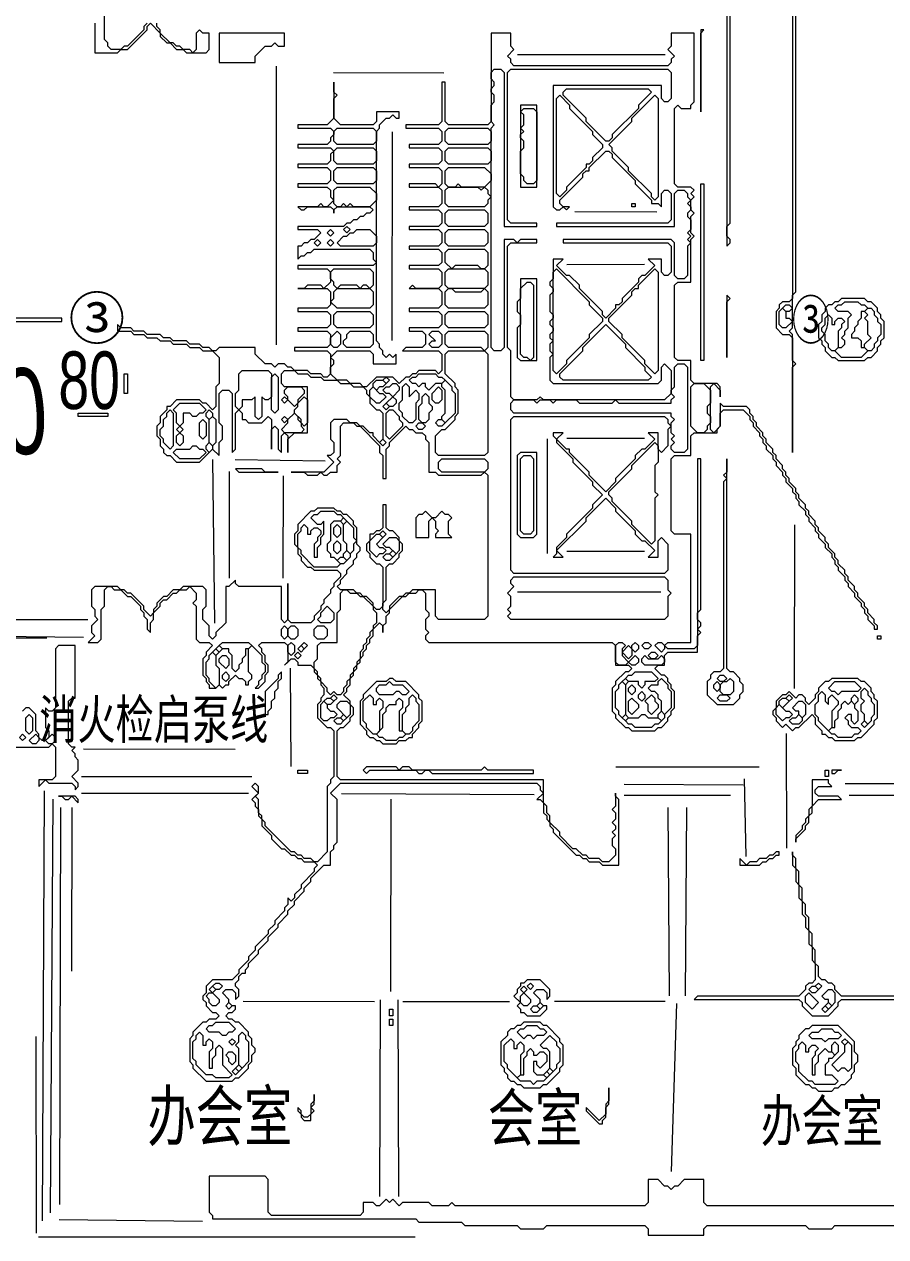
# Model space of a CAD drawing. Extents: x 10 to 1972, y 11 to 1392.
# Drawn here: x 467.5 to 730.5, y 476.5 to 846.7 of the extents above; entities that cross this region are included whole.
import ezdxf

# ---------------------------------------------------------------- set-up
doc = ezdxf.new("R2010")
doc.units = 0
for name, color, linetype, lineweight in [('OCR_TEXT', 6, 'Continuous', 0), ('TRACE_CURVE', 6, 'Continuous', 0), ('TRACE_STRAIGHT', 5, 'Continuous', 0), ('TRACE_TEXT_SYMBOL', 6, 'Continuous', 0)]:
    doc.layers.add(name, color=color, linetype=linetype, lineweight=lineweight)
doc.styles.add('wqy-unicode', font='wqy-unicode.lff')

msp = doc.modelspace()

# ---------------------------------------------------------------- linework, layer by layer
at = {"layer": 'TRACE_CURVE', "color": 6}
for points in [[(702, 864), (702, 763), (701, 762), (699, 762), (698, 761), (698, 760), (697, 759), (697, 754), (699, 752), (701, 752), (702, 751)], [(702, 751), (702, 716), (702, 742), (703, 743), (702, 744), (702, 752), (701, 753), (702, 754), (702, 764), (703, 765), (703, 864)], [(682, 857), (682, 779), (683, 780), (683, 781), (682, 782), (682, 785), (683, 786), (683, 857)], [(504, 846), (504, 845), (499, 840), (498, 840), (497, 839), (494, 839), (493, 840), (493, 841), (492, 842), (492, 855)], [(489, 847), (489, 838), (496, 838), (497, 839), (499, 839), (505, 845), (505, 846), (506, 847), (509, 844), (509, 843), (511, 841), (512, 841), (514, 839), (516, 839), (517, 838), (523, 838), (524, 839), (524, 844), (522, 844), (521, 845), (520, 844), (520, 839), (519, 838), (518, 839), (516, 839), (515, 840), (514, 840), (513, 841), (512, 841), (509, 844), (509, 845), (508, 846), (508, 847)], [(505, 847), (504, 846)], [(610, 844), (610, 817), (609, 816), (597, 816), (596, 817), (596, 829), (595, 829), (595, 817), (594, 816), (584, 816), (584, 815), (594, 815), (595, 814), (595, 811), (594, 810), (585, 810), (585, 809), (594, 809), (595, 808), (595, 805), (594, 804), (585, 804), (585, 803), (594, 803), (595, 802), (595, 798), (594, 797), (593, 798), (585, 798), (585, 797), (594, 797), (595, 796), (595, 792), (594, 791), (585, 791), (585, 790), (594, 790), (595, 789), (595, 786), (594, 785), (585, 785), (585, 784), (594, 784), (595, 783), (595, 780), (594, 779), (585, 779), (585, 778), (594, 778), (595, 777), (595, 774), (594, 773), (585, 773), (585, 772), (594, 772), (595, 771), (595, 767), (594, 766), (587, 766), (586, 767), (585, 766), (594, 766), (595, 765), (595, 761)], [(672, 737), (671, 738), (671, 744), (667, 744), (666, 745), (666, 767), (667, 768), (671, 768), (671, 781), (672, 782), (671, 783), (671, 788), (672, 789), (671, 790), (671, 793), (672, 794), (671, 795), (672, 796), (671, 797), (667, 797), (666, 798), (666, 821), (667, 822), (668, 821), (671, 821), (671, 822), (672, 823), (672, 844), (665, 844), (665, 840), (664, 839), (666, 837), (665, 836), (665, 835), (664, 834), (617, 834), (616, 835), (616, 836), (615, 837), (617, 839), (616, 840), (616, 844), (610, 844)], [(610, 832), (611, 833), (613, 833), (614, 832), (614, 785), (624, 785), (624, 786), (616, 786), (615, 787), (615, 832), (616, 833), (664, 833), (665, 832), (665, 824), (664, 823), (663, 823), (662, 824), (662, 828), (629, 828), (629, 791), (630, 790), (631, 790), (632, 791), (633, 790), (634, 791), (632, 791), (631, 792), (631, 793), (638, 800), (638, 801), (639, 802), (640, 802), (640, 803), (645, 808), (646, 808), (647, 807), (647, 806), (654, 799), (654, 798), (659, 793), (659, 792), (661, 792), (662, 791), (662, 795), (663, 796), (664, 796), (665, 795), (665, 787), (664, 786), (630, 786), (630, 785), (666, 785), (666, 795), (667, 796), (669, 796), (670, 795), (670, 794), (671, 793), (670, 792), (671, 791), (671, 790), (670, 789), (670, 788), (671, 787)], [(628, 738), (629, 737), (661, 737), (662, 738), (662, 742), (663, 743), (665, 741), (665, 734), (663, 732), (626, 732), (625, 733), (624, 732), (617, 732), (616, 733), (616, 747), (615, 748), (615, 779), (616, 780), (624, 780), (624, 781), (619, 781), (618, 780), (617, 781), (614, 781), (614, 748), (613, 747), (611, 747), (610, 748), (610, 815), (611, 816), (610, 817), (610, 822), (611, 823), (611, 825), (610, 826), (610, 827), (611, 828), (611, 829), (610, 830), (610, 832)], [(575, 820), (575, 817), (574, 816), (564, 816), (562, 818), (562, 824), (563, 825), (562, 826), (562, 829), (562, 818), (560, 816), (551, 816), (551, 815), (561, 815), (562, 814), (562, 813), (561, 812), (561, 811), (560, 810), (551, 810), (551, 809), (561, 809), (562, 808), (561, 807), (561, 805), (560, 804), (551, 804), (551, 803), (560, 803), (561, 802), (561, 799), (560, 798), (551, 798), (551, 797), (560, 797), (561, 796), (561, 794), (562, 793), (560, 791), (559, 791), (558, 792), (557, 791), (551, 791), (552, 790), (553, 790), (554, 791), (561, 791), (562, 790), (562, 789), (562, 790), (563, 791), (573, 791), (574, 790), (573, 789), (572, 789), (571, 788), (570, 788), (569, 787), (568, 787), (567, 786), (566, 786), (565, 785), (551, 785), (551, 784)], [(595, 761), (594, 760), (585, 760), (585, 759), (594, 759), (595, 758), (595, 755), (594, 754), (585, 754), (585, 753), (589, 753), (590, 752), (590, 749), (589, 748), (584, 748), (583, 747), (594, 747), (595, 746), (595, 741), (594, 740), (593, 741), (588, 741), (587, 740), (586, 740), (585, 739), (584, 739), (582, 737), (580, 739), (575, 739), (572, 736), (571, 736), (570, 737), (567, 737), (566, 738), (563, 738), (561, 740), (561, 742), (562, 743), (562, 744), (561, 745), (563, 747), (573, 747), (574, 746), (574, 743), (581, 743), (581, 746), (580, 745), (579, 746), (578, 745), (577, 746), (577, 747), (576, 748), (576, 749), (575, 750), (575, 814), (576, 815), (576, 816), (578, 818), (579, 818), (580, 819), (581, 818), (582, 818), (582, 820), (575, 820)], [(671, 787), (671, 784), (670, 783), (671, 782), (670, 781), (671, 780), (670, 779), (670, 770), (669, 769), (667, 769), (666, 770), (666, 780), (665, 781), (632, 781), (632, 780), (664, 780), (665, 779), (665, 771), (664, 770), (663, 770), (662, 771), (662, 775), (658, 775), (660, 773), (657, 770), (656, 770), (655, 769), (655, 768), (650, 763), (650, 762), (649, 761), (648, 761), (648, 760), (645, 757), (644, 758), (644, 759), (637, 766), (637, 767), (634, 770), (633, 770), (630, 773), (632, 775), (629, 775), (629, 769), (628, 768), (628, 767), (629, 766), (629, 765), (628, 764), (628, 759), (629, 758), (629, 757), (628, 756), (628, 755), (629, 754), (629, 753), (628, 752), (628, 751), (629, 750), (628, 749), (628, 747), (629, 746), (628, 745), (628, 738)], [(551, 784), (557, 784), (558, 783), (556, 781), (555, 781), (554, 780), (553, 780), (552, 779), (551, 779), (551, 775), (552, 776), (553, 776), (554, 777), (555, 777), (556, 778), (573, 778), (574, 777), (574, 775), (575, 774), (574, 773), (551, 773), (551, 772), (560, 772), (561, 771), (561, 768), (559, 766), (558, 767), (554, 767), (553, 766), (551, 766), (560, 766), (561, 765), (561, 761), (560, 760), (551, 760), (551, 759), (560, 759), (561, 758), (561, 755), (560, 754), (551, 754), (551, 753), (560, 753), (561, 752), (561, 749), (560, 748), (550, 748), (550, 747), (560, 747), (561, 746), (561, 740), (560, 739), (559, 739), (558, 740), (555, 740), (554, 741), (550, 741), (549, 742), (548, 742), (547, 743), (545, 743), (544, 742), (543, 743), (541, 743)], [(541, 743), (538, 746), (538, 748), (527, 748), (526, 747), (525, 747), (524, 748), (522, 748), (521, 749), (518, 749), (517, 750), (513, 750), (512, 751), (510, 751), (509, 752), (505, 752), (504, 753), (501, 753), (500, 754), (497, 754), (496, 755), (496, 753), (500, 753), (501, 752), (504, 752), (505, 751), (508, 751), (509, 750), (512, 750), (513, 749), (517, 749), (518, 748), (521, 748), (522, 747), (525, 747), (527, 745), (527, 737), (526, 736), (526, 730), (525, 729), (523, 731), (522, 731), (521, 732), (514, 732), (512, 730), (511, 730), (511, 729), (509, 727), (509, 725), (508, 724), (508, 721), (509, 720), (509, 718), (510, 717), (510, 716), (511, 715), (512, 715), (514, 713), (521, 713), (525, 717), (527, 715), (527, 719), (528, 720), (528, 724)], [(528, 724), (527, 725), (527, 734), (528, 735), (530, 735), (531, 734), (531, 716), (532, 717), (532, 728), (533, 729), (534, 728), (534, 726), (535, 726), (536, 725), (540, 725), (542, 727), (543, 726), (543, 717), (543, 723), (544, 724), (545, 723), (545, 717), (546, 716), (546, 721), (547, 722), (548, 721), (548, 716), (548, 720), (550, 722), (554, 722), (554, 736), (547, 736), (546, 737), (546, 740), (547, 741), (550, 741), (551, 740), (554, 740), (555, 739), (558, 739), (559, 738), (563, 738), (564, 737), (567, 737), (568, 736), (571, 736), (572, 735), (572, 734), (573, 733), (573, 731), (575, 729), (576, 729), (577, 728), (577, 720), (576, 719), (574, 721), (574, 722), (573, 722), (571, 724), (570, 724), (569, 725), (567, 725), (566, 726), (562, 726)], [(725, 668), (724, 669), (724, 670), (722, 672), (722, 673), (721, 674), (721, 675), (719, 677), (719, 678), (718, 679), (718, 680), (716, 682), (716, 683), (715, 684), (715, 685), (713, 687), (713, 688), (712, 689), (712, 690), (710, 692), (710, 693), (709, 694), (709, 695), (707, 697), (707, 698), (706, 699), (706, 700), (704, 702), (704, 703), (703, 704), (703, 705), (701, 707), (701, 708), (700, 709), (700, 710), (699, 711), (699, 712), (697, 714), (697, 715), (696, 716), (696, 717), (694, 719), (694, 720), (693, 721), (693, 722), (691, 724), (691, 725), (690, 726), (690, 727), (689, 728), (689, 729), (688, 730), (681, 730), (680, 731), (680, 724), (678, 722), (677, 723), (677, 736), (678, 737), (680, 735), (680, 733), (680, 736), (679, 737), (672, 737)], [(562, 726), (561, 725), (561, 720), (562, 719), (562, 716), (561, 715), (560, 715), (562, 713), (559, 710), (549, 710), (553, 710), (554, 709), (557, 709), (558, 710), (559, 709), (560, 709), (561, 710), (563, 710), (563, 712), (564, 713), (563, 714), (564, 715), (564, 724), (565, 725), (568, 725), (569, 724), (570, 724), (576, 718), (576, 716), (577, 715), (577, 708), (578, 708), (578, 717), (579, 718), (579, 719), (584, 724), (585, 723), (586, 723), (587, 722), (589, 722), (590, 721), (590, 720), (591, 719), (591, 710), (593, 710), (594, 709), (607, 709), (608, 710), (609, 709), (609, 666), (608, 665), (594, 665), (593, 666), (593, 674), (586, 674), (585, 673), (584, 673), (583, 672), (582, 672), (579, 669), (579, 668), (578, 667), (577, 668), (577, 670)], [(680, 724), (680, 728), (681, 729), (687, 729), (689, 727), (689, 726), (690, 725), (690, 724), (692, 722), (692, 721), (693, 720), (693, 719), (694, 718), (694, 717), (696, 715), (696, 714), (697, 713), (697, 712), (699, 710), (699, 709), (700, 708), (700, 707), (702, 705), (702, 704), (703, 703), (703, 702), (704, 701), (704, 700), (706, 698), (706, 697), (707, 696), (707, 695), (709, 693), (709, 692), (710, 691), (710, 690), (712, 688), (712, 687), (714, 685), (714, 684), (715, 683), (715, 682), (716, 681), (716, 680), (718, 678), (718, 677), (719, 676), (719, 675), (721, 673), (721, 672), (723, 670), (723, 669), (724, 668), (724, 667), (725, 666), (725, 665), (727, 663), (727, 662), (728, 662), (728, 663), (727, 664), (727, 665), (725, 667), (725, 668)], [(647, 658), (648, 657), (648, 651), (652, 651), (653, 650), (652, 649), (651, 649), (648, 646), (648, 645), (647, 644), (647, 637), (648, 636), (648, 635), (651, 632), (652, 632), (653, 631), (660, 631), (661, 632), (662, 632), (664, 634), (664, 635), (665, 636), (665, 637), (666, 638), (666, 643), (665, 644), (665, 645), (664, 646), (664, 647), (663, 648), (662, 648), (660, 650), (661, 651), (663, 651), (663, 654), (664, 655), (673, 655), (673, 660), (674, 661), (673, 662), (674, 663), (674, 664), (673, 665), (673, 667), (674, 668), (674, 714), (673, 714), (673, 657), (672, 656), (664, 656), (663, 657), (664, 658), (671, 658), (671, 691), (666, 691), (665, 692), (665, 714), (666, 715), (671, 715), (671, 721), (672, 722), (679, 722), (679, 723), (680, 724)], [(577, 670), (578, 671), (578, 681), (579, 682), (580, 682), (582, 684), (582, 685), (583, 686), (583, 688), (582, 689), (582, 690), (580, 692), (579, 692), (578, 693), (578, 700), (577, 700), (577, 693), (576, 692), (575, 692), (574, 691), (573, 691), (573, 689), (572, 688), (572, 686), (573, 685), (573, 684), (575, 682), (576, 682), (577, 681), (577, 669), (576, 668), (575, 668), (574, 669), (574, 670), (572, 672), (571, 672), (570, 673), (569, 673), (568, 674), (564, 674), (563, 675), (564, 676), (564, 677), (566, 679), (566, 680), (568, 682), (568, 683), (569, 684), (569, 685), (570, 686), (570, 687), (569, 688), (569, 693), (568, 694), (568, 695), (566, 697), (565, 697), (564, 698), (563, 698), (562, 699), (557, 699), (556, 698), (555, 698), (551, 694)], [(551, 694), (551, 692), (550, 691), (550, 688), (551, 687), (551, 685), (552, 684), (552, 683), (554, 681), (555, 681), (556, 680), (563, 680), (564, 679), (564, 678), (562, 676), (562, 675), (561, 674), (561, 673), (559, 671), (559, 670), (558, 669), (558, 668), (556, 666), (556, 665), (555, 664), (549, 664), (548, 665), (548, 676), (548, 665), (547, 664), (546, 665), (546, 675), (533, 675), (532, 676), (532, 677), (530, 675), (529, 675), (529, 664), (526, 661), (526, 660), (525, 659), (524, 660), (524, 663), (522, 665), (522, 668), (523, 669), (523, 674), (522, 675), (516, 675), (515, 674), (513, 674), (511, 672), (510, 672), (508, 670), (508, 669), (507, 668), (507, 667), (506, 666), (504, 668), (504, 669), (500, 673), (499, 673), (498, 674), (497, 674)], [(497, 674), (496, 675), (489, 675), (488, 674), (488, 669), (489, 668), (489, 666), (490, 665), (488, 663), (488, 661), (489, 660), (487, 658), (490, 658), (491, 659), (491, 668), (492, 669), (492, 674), (493, 675), (494, 675), (495, 674), (497, 674), (499, 672), (500, 672), (503, 669), (503, 668), (504, 667), (504, 666), (505, 665), (505, 662), (506, 661), (506, 664), (507, 665), (507, 667), (509, 669), (509, 670), (510, 671), (511, 671), (513, 673), (514, 673), (515, 674), (517, 674), (518, 675), (520, 673), (520, 671), (519, 670), (520, 669), (520, 659), (521, 658), (524, 658), (525, 657), (523, 655), (523, 654), (522, 653), (522, 648), (523, 647), (523, 646), (524, 645), (524, 644), (526, 644), (527, 645), (528, 644), (529, 645), (530, 645), (530, 646)], [(635, 595), (631, 599), (631, 600), (628, 603), (628, 605), (627, 606), (627, 608), (626, 609), (626, 616), (564, 616), (563, 617), (563, 631), (564, 632), (565, 632), (567, 634), (567, 635), (568, 636), (568, 638), (567, 639), (567, 640), (565, 642), (566, 643), (566, 644), (567, 645), (567, 647), (568, 648), (568, 649), (569, 650), (569, 651), (570, 652), (570, 653), (571, 654), (571, 655), (572, 656), (572, 657), (573, 658), (573, 659), (574, 660), (574, 662), (576, 664), (577, 663), (577, 661), (577, 663), (578, 664), (578, 666), (579, 667), (579, 668), (583, 672), (584, 672), (585, 673), (587, 673), (588, 674), (589, 674), (590, 673), (590, 668), (591, 667), (591, 666), (590, 665), (590, 662), (591, 661), (590, 660), (590, 659), (591, 658), (647, 658)], [(530, 646), (532, 648), (533, 647), (534, 647), (535, 646), (535, 645), (536, 645), (536, 646), (537, 647), (537, 648), (536, 649), (536, 656), (537, 657), (540, 654), (540, 652), (541, 651), (541, 649), (540, 648), (540, 647), (539, 646), (539, 645), (538, 644), (539, 644), (541, 646), (541, 648), (542, 649), (542, 651), (541, 652), (541, 654), (540, 655), (540, 656), (539, 657), (540, 658), (547, 658), (548, 657), (548, 652), (547, 651), (549, 653), (550, 653), (551, 652), (551, 651), (555, 651), (556, 650), (556, 649), (557, 648), (557, 647), (558, 646), (558, 645), (559, 644), (559, 642), (558, 641), (558, 640), (557, 639), (557, 635), (560, 632), (561, 632), (562, 631), (562, 617), (561, 616), (561, 615), (560, 614), (560, 594), (557, 591), (556, 591)], [(556, 591), (555, 592), (553, 592), (552, 593), (551, 593), (550, 594), (549, 594), (541, 602), (541, 603), (540, 604), (540, 605), (539, 606), (539, 610), (538, 611), (539, 612), (539, 614), (538, 615), (537, 614), (539, 612), (537, 610), (538, 609), (538, 608), (539, 607), (539, 605), (540, 604), (540, 602), (543, 599), (543, 598), (546, 595), (547, 595), (549, 593), (550, 593), (551, 592), (552, 592), (553, 591), (556, 591), (557, 590), (556, 589), (556, 588), (552, 584), (552, 583), (550, 581), (550, 580), (549, 579), (548, 580), (548, 578), (547, 577), (547, 576), (544, 573), (544, 572), (542, 570), (542, 569), (538, 565), (538, 564), (536, 562), (536, 561), (533, 558), (533, 557), (531, 555), (525, 555), (523, 553), (523, 551), (522, 550), (522, 549)], [(545, 572), (548, 575), (548, 576), (550, 578), (550, 579), (553, 582), (553, 583), (555, 585), (555, 586), (559, 590), (561, 590), (561, 594), (562, 595), (562, 596), (563, 597), (563, 610), (561, 612), (564, 615), (624, 615), (625, 614), (625, 613), (626, 612), (624, 610), (625, 610), (626, 609), (626, 606), (627, 605), (627, 604), (628, 603), (628, 602), (629, 601), (629, 600), (636, 593), (637, 593), (638, 592), (639, 592), (640, 591), (643, 591), (644, 590), (649, 590), (649, 610), (648, 611), (648, 612), (648, 608), (647, 607), (648, 606), (648, 604), (647, 603), (648, 602), (648, 601), (647, 600), (648, 599), (647, 598), (647, 596), (648, 595), (648, 593), (646, 591), (644, 591), (643, 592), (640, 592), (639, 593), (638, 593), (636, 595), (635, 595)], [(522, 549), (523, 548), (523, 547), (525, 545), (526, 545), (527, 544), (526, 543), (524, 543), (523, 542), (522, 542), (519, 539), (519, 538), (518, 537), (518, 530), (519, 529), (519, 528), (523, 524), (531, 524), (532, 525), (533, 525), (536, 528), (536, 529), (537, 530), (537, 532), (538, 533), (538, 534), (537, 535), (537, 537), (536, 538), (536, 539), (533, 542), (532, 542), (531, 543), (530, 543), (529, 544), (530, 545), (531, 545), (532, 546), (532, 547), (531, 547), (530, 548), (530, 549), (528, 551), (529, 552), (531, 552), (532, 551), (532, 549), (533, 550), (533, 552), (532, 553), (532, 554), (533, 555), (533, 556), (534, 557), (535, 557), (535, 558), (536, 559), (536, 560), (539, 563), (539, 564), (542, 567), (542, 568), (545, 571), (545, 572)]]:
    msp.add_lwpolyline(points, dxfattribs=at)
for points in [[(632, 826), (633, 827), (658, 827), (659, 826), (655, 822), (655, 821), (647, 813), (647, 812), (646, 811), (645, 811), (639, 817), (639, 818), (632, 825)], [(630, 824), (631, 825), (634, 822), (634, 821), (641, 814), (641, 813), (644, 810), (644, 809), (641, 806), (641, 805), (640, 804), (639, 804), (639, 803), (633, 797), (633, 796), (631, 794), (630, 795)], [(660, 825), (661, 824), (661, 794), (660, 793), (659, 794), (659, 795), (652, 802), (652, 803), (647, 808), (647, 809), (646, 810), (653, 817), (653, 818)], [(562, 814), (563, 815), (574, 815), (575, 814), (575, 811), (574, 810), (563, 810), (562, 811)], [(596, 814), (597, 815), (609, 815), (610, 814), (610, 811), (609, 810), (597, 810), (596, 811)], [(562, 808), (563, 809), (574, 809), (575, 808), (575, 805), (574, 804), (563, 804), (562, 805)], [(596, 808), (597, 809), (609, 809), (610, 808), (610, 805), (609, 804), (597, 804), (596, 805)], [(562, 802), (563, 803), (574, 803), (575, 802), (575, 799), (574, 798), (563, 798), (562, 799)], [(596, 802), (597, 803), (608, 803), (610, 801), (610, 799), (608, 797), (601, 797), (600, 798), (599, 797), (597, 797), (596, 798)], [(562, 796), (563, 797), (573, 797), (575, 795), (575, 793), (573, 791), (568, 791), (567, 792), (566, 791), (565, 792), (564, 791), (563, 791), (562, 792)], [(596, 796), (597, 797), (606, 797), (607, 796), (608, 797), (609, 796), (609, 795), (610, 794), (609, 793), (609, 792), (608, 791), (597, 791), (596, 792)], [(596, 789), (597, 790), (608, 790), (609, 789), (609, 786), (608, 785), (597, 785), (596, 786)], [(565, 784), (566, 785), (567, 784), (566, 783)], [(560, 783), (561, 784), (562, 783), (561, 782)], [(568, 783), (569, 784), (573, 784), (575, 782), (575, 780), (574, 779), (564, 779), (563, 780), (565, 782), (566, 782), (567, 783)], [(596, 783), (597, 784), (608, 784), (609, 783), (609, 780), (608, 779), (597, 779), (596, 780)], [(556, 780), (557, 781), (558, 780), (557, 779)], [(560, 780), (561, 781), (562, 780), (561, 779)], [(596, 777), (597, 778), (608, 778), (609, 777), (609, 773), (608, 772), (607, 772), (606, 773), (599, 773), (598, 772), (596, 774)], [(561, 771), (562, 772), (573, 772), (574, 771), (574, 767), (573, 766), (572, 767), (571, 767), (570, 766), (569, 767), (564, 767), (563, 766), (562, 767), (562, 768), (561, 769)], [(596, 771), (597, 772), (608, 772), (609, 771), (609, 767), (608, 766), (597, 766), (596, 767)], [(629, 771), (630, 772), (640, 762), (640, 761), (644, 757), (644, 756), (640, 752), (640, 751), (633, 744), (633, 743), (630, 740), (629, 741)], [(660, 772), (661, 771), (661, 741), (660, 740), (657, 743), (657, 744), (650, 751), (650, 752), (646, 756), (646, 757), (653, 764), (653, 765), (654, 766), (655, 766), (655, 767)], [(562, 765), (563, 766), (573, 766), (574, 765), (574, 761), (573, 760), (563, 760), (561, 762), (562, 763)], [(596, 765), (597, 766), (598, 766), (599, 765), (607, 765), (608, 766), (609, 765), (609, 761), (608, 760), (597, 760), (596, 761)], [(562, 758), (563, 759), (573, 759), (574, 758), (574, 755), (573, 754), (563, 754), (562, 755)], [(596, 758), (597, 759), (608, 759), (609, 758), (609, 755), (608, 754), (597, 754), (596, 755)], [(698, 759), (699, 760), (700, 759), (700, 757), (701, 757), (702, 756), (700, 754), (699, 754), (698, 755)], [(699, 760), (700, 761), (701, 761), (702, 760), (701, 759), (700, 759)], [(563, 753), (564, 752), (564, 749), (563, 748), (562, 748), (561, 749), (561, 751)], [(566, 752), (567, 753), (573, 753), (574, 752), (574, 749), (573, 748), (566, 748), (565, 749), (565, 750), (566, 751)], [(591, 752), (592, 753), (594, 753), (595, 752), (595, 749), (594, 748), (592, 748), (591, 749), (592, 750), (593, 750)], [(596, 752), (597, 753), (608, 753), (609, 752), (609, 748), (608, 747), (607, 748), (597, 748), (596, 749)], [(645, 755), (651, 749), (651, 748), (657, 742), (657, 741), (659, 739), (658, 738), (632, 738), (631, 739), (631, 740), (638, 747), (638, 748)], [(596, 746), (597, 747), (608, 747), (609, 746), (609, 716), (608, 715), (594, 715), (593, 716), (593, 721), (595, 723), (596, 723), (599, 726), (599, 727), (600, 728), (600, 735), (599, 736), (599, 737), (596, 740)], [(533, 740), (534, 741), (542, 741), (543, 740), (543, 733), (542, 732), (541, 732), (540, 733), (540, 727), (539, 726), (538, 727), (538, 733), (537, 732), (534, 732), (534, 730), (533, 729), (532, 730), (532, 734), (533, 735)], [(666, 742), (667, 743), (669, 743), (670, 742), (670, 717), (669, 716), (666, 716), (665, 717), (665, 718), (666, 719), (665, 720), (666, 721), (665, 722), (665, 725), (666, 726), (665, 727), (665, 728), (617, 728), (616, 729), (616, 731), (617, 732), (623, 732), (624, 731), (625, 732), (628, 732), (629, 731), (630, 732), (636, 732), (637, 731), (647, 731), (648, 732), (649, 731), (665, 731), (665, 732), (666, 733), (665, 734), (665, 735), (666, 736)], [(543, 739), (544, 740), (545, 739), (545, 729), (544, 728), (543, 729)], [(574, 737), (575, 738), (577, 738), (578, 737), (577, 736), (576, 736), (575, 735), (574, 736)], [(577, 738), (578, 739), (579, 738), (578, 737)], [(579, 736), (580, 737), (581, 737), (582, 736), (582, 735), (580, 733), (579, 734), (578, 734), (577, 735), (578, 736)], [(583, 736), (584, 737), (585, 736), (585, 733), (587, 735), (588, 734), (588, 732), (587, 731), (587, 726), (586, 725), (585, 725), (583, 727), (583, 728), (582, 729), (582, 731), (583, 732)], [(587, 739), (588, 740), (593, 740), (594, 739), (595, 739), (596, 738), (595, 737), (593, 737), (591, 735), (590, 736), (590, 737), (589, 737), (588, 736), (587, 737), (586, 737), (585, 738), (586, 739)], [(595, 737), (596, 738), (598, 736), (598, 735), (599, 734), (599, 728), (596, 725), (595, 726), (595, 727), (596, 728), (596, 735), (595, 736)], [(671, 736), (672, 737), (675, 737), (677, 735), (677, 731), (676, 730), (676, 728), (677, 727), (677, 725), (676, 724), (676, 723), (675, 722), (673, 722), (671, 724)], [(546, 732), (547, 733), (548, 732), (547, 731)], [(547, 735), (548, 736), (552, 736), (553, 735), (553, 734), (551, 732), (551, 731), (550, 730), (548, 732), (548, 733), (547, 734)], [(553, 733), (554, 732), (554, 725), (553, 724), (552, 725), (552, 726), (550, 728), (550, 729), (551, 730), (551, 731)], [(573, 735), (574, 736), (576, 734), (577, 734), (578, 733), (576, 731), (575, 731), (573, 733)], [(580, 733), (581, 732), (581, 731), (580, 730), (579, 730), (578, 731)], [(589, 733), (590, 734), (591, 733), (591, 731), (592, 730), (592, 729), (591, 728), (591, 726), (590, 725), (589, 725), (588, 726), (588, 730), (589, 731)], [(594, 736), (595, 735), (595, 732), (594, 731), (593, 731), (592, 732), (592, 734)], [(515, 731), (521, 731), (523, 729), (522, 728), (521, 728), (520, 727), (519, 727), (518, 728), (516, 728), (516, 725), (515, 724), (514, 725), (514, 728), (513, 729)], [(577, 730), (578, 731), (579, 730), (578, 729)], [(511, 728), (512, 729), (513, 728), (513, 718), (512, 717), (510, 719), (510, 720), (509, 721), (509, 723), (510, 724), (510, 726), (511, 727)], [(521, 725), (522, 726), (523, 725), (523, 721), (522, 720), (521, 721)], [(523, 728), (524, 729), (525, 728), (525, 727), (524, 726), (523, 727)], [(524, 726), (525, 727), (526, 726), (526, 719), (525, 718), (524, 719)], [(550, 728), (551, 727), (551, 726), (552, 725), (552, 724), (553, 723), (552, 722), (547, 722), (546, 723), (548, 725), (548, 726)], [(546, 726), (547, 727), (548, 726), (547, 725)], [(578, 728), (579, 729), (580, 729), (582, 727), (582, 726), (583, 725), (583, 724), (579, 720), (578, 721)], [(593, 725), (594, 726), (595, 726), (596, 725), (595, 724), (594, 724)], [(616, 726), (617, 727), (663, 727), (664, 726), (664, 725), (665, 724), (664, 723), (664, 718), (662, 716), (661, 717), (661, 722), (658, 722), (660, 720), (657, 717), (656, 717), (654, 715), (654, 714), (648, 708), (648, 707), (645, 704), (640, 709), (640, 710), (634, 716), (634, 717), (633, 717), (630, 720), (632, 722), (629, 722), (629, 721), (630, 720), (630, 719), (635, 714), (635, 713), (641, 707), (641, 706), (644, 703), (641, 700), (641, 699), (633, 691), (633, 690), (630, 687), (630, 685), (629, 684), (632, 684), (630, 686), (639, 695), (639, 696), (645, 702), (648, 699), (648, 698), (654, 692), (654, 691), (656, 689), (657, 689), (660, 686), (658, 684), (661, 684), (661, 689), (662, 690), (664, 688), (664, 680), (663, 679), (617, 679), (616, 680)], [(514, 723), (515, 724), (516, 723), (515, 722)], [(514, 721), (515, 722), (516, 721), (516, 719), (515, 718), (514, 719)], [(587, 724), (588, 725), (589, 725), (590, 724), (589, 723), (588, 723)], [(523, 718), (524, 719), (525, 718), (525, 717), (524, 716), (523, 717)], [(576, 719), (577, 720), (578, 719), (577, 718)], [(660, 719), (661, 718), (661, 713), (660, 712), (660, 704), (661, 703), (660, 702), (660, 689), (659, 688), (653, 694), (653, 695), (647, 701), (647, 702), (646, 703), (646, 704), (653, 711), (653, 712)], [(518, 717), (519, 718), (520, 718), (521, 717), (522, 717), (523, 716), (521, 714), (515, 714), (513, 716), (514, 717)], [(594, 713), (595, 714), (608, 714), (609, 713), (609, 711), (608, 710), (595, 710), (594, 711)], [(682, 714), (682, 710), (681, 709), (682, 708), (681, 707), (681, 650), (680, 649), (678, 649), (677, 648), (677, 647), (676, 646), (676, 642), (679, 639), (684, 639), (686, 641), (686, 642), (687, 643), (687, 645), (686, 646), (686, 647), (684, 649), (683, 649), (682, 650)], [(557, 697), (558, 698), (562, 698), (563, 697), (564, 697), (565, 696), (564, 695), (562, 695), (561, 694), (561, 689), (560, 688), (560, 686), (561, 685), (561, 684), (562, 684), (564, 682), (563, 681), (556, 681), (552, 685), (552, 686), (551, 687), (551, 691), (552, 692), (552, 693), (553, 694), (554, 693), (554, 691), (555, 691), (555, 692), (556, 693), (557, 693), (558, 692), (558, 691), (557, 690), (557, 689), (556, 688), (556, 684), (557, 684), (557, 687), (558, 688), (558, 690), (559, 691), (559, 695), (558, 694), (557, 694), (555, 696), (556, 697)], [(564, 695), (565, 696), (566, 695), (565, 694)], [(562, 693), (563, 694), (564, 693), (564, 691), (563, 690), (562, 691)], [(565, 694), (566, 695), (568, 693), (568, 690), (569, 689), (568, 688), (568, 686), (567, 685), (566, 686), (566, 688), (565, 689)], [(562, 688), (563, 689), (564, 688), (564, 686), (563, 685), (562, 686)], [(575, 691), (576, 691), (577, 690), (575, 688), (576, 687), (577, 687), (578, 686), (577, 685), (576, 685), (575, 684), (573, 686), (573, 689)], [(576, 691), (577, 692), (578, 691), (577, 690)], [(579, 690), (581, 690), (582, 689), (582, 686), (581, 685), (579, 687), (578, 687), (577, 688)], [(565, 685), (566, 686), (567, 685), (567, 684), (566, 683), (565, 684)], [(577, 684), (578, 685), (579, 685), (580, 684), (579, 683), (578, 683)], [(579, 685), (580, 686), (581, 685), (580, 684)], [(563, 683), (564, 684), (565, 684), (566, 683), (565, 682), (564, 682)], [(616, 677), (617, 678), (663, 678), (664, 677), (664, 674), (665, 673), (664, 672), (664, 666), (663, 665), (616, 665), (615, 666), (616, 667), (615, 668), (616, 669), (616, 672), (615, 673), (617, 675), (616, 676)], [(564, 673), (565, 674), (566, 674), (567, 673), (569, 673), (570, 672), (571, 672), (574, 669), (574, 668), (575, 667), (575, 664), (574, 663), (574, 662), (573, 661), (573, 660), (572, 659), (572, 658), (571, 657), (571, 656), (570, 655), (570, 653), (569, 652), (569, 651), (568, 650), (568, 649), (567, 648), (567, 647), (566, 646), (566, 645), (565, 644), (565, 643), (564, 642), (563, 642), (562, 643), (561, 642), (560, 643), (560, 644), (558, 646), (558, 647), (557, 648), (557, 649), (556, 650), (556, 652), (557, 653), (557, 657), (558, 658), (563, 658), (563, 667), (564, 668)], [(560, 669), (562, 667), (562, 665), (561, 664), (558, 664), (557, 665), (558, 666), (558, 667)], [(546, 662), (547, 663), (548, 662), (548, 660), (547, 659), (546, 660)], [(548, 662), (549, 663), (550, 663), (551, 662), (551, 660), (550, 659), (549, 659), (548, 660)], [(556, 662), (557, 663), (559, 663), (560, 662), (560, 660), (559, 659), (557, 659), (556, 660)], [(525, 655), (526, 656), (527, 655), (526, 654)], [(526, 656), (527, 657), (528, 656), (527, 655)], [(527, 657), (528, 658), (536, 658), (537, 657), (536, 656), (535, 656), (535, 654), (534, 653), (534, 652), (533, 651), (533, 650), (532, 649), (531, 650), (531, 654), (530, 655), (530, 656), (528, 656)], [(548, 657), (549, 658), (550, 657), (550, 655), (549, 654), (548, 655)], [(551, 656), (552, 657), (553, 656), (552, 655)], [(552, 657), (553, 658), (554, 657), (553, 656)], [(648, 657), (649, 658), (650, 658), (651, 657), (650, 656), (650, 654), (652, 652), (651, 651), (649, 651), (648, 652)], [(652, 657), (653, 656), (653, 654), (652, 653), (650, 655)], [(653, 657), (654, 658), (655, 657), (655, 656), (654, 655), (653, 656)], [(656, 657), (657, 658), (658, 658), (659, 657), (658, 656), (657, 656)], [(660, 657), (661, 658), (662, 658), (663, 657), (663, 656), (662, 655)], [(524, 654), (525, 655), (526, 654), (526, 651), (527, 650), (527, 645), (526, 644), (524, 646), (524, 647), (523, 648), (523, 652), (524, 653)], [(527, 653), (528, 654), (529, 654), (530, 653), (530, 651), (529, 650), (527, 652)], [(550, 654), (551, 655), (552, 654), (551, 653)], [(654, 654), (655, 653), (655, 652), (654, 651), (653, 651), (652, 652)], [(656, 653), (657, 654), (658, 653), (661, 653), (662, 654), (663, 653), (663, 652), (662, 651), (657, 651), (656, 652)], [(658, 654), (659, 655), (660, 655), (661, 654), (660, 653), (659, 653)], [(528, 648), (529, 649), (530, 648), (530, 647), (529, 646), (528, 647)], [(653, 648), (654, 649), (659, 649), (661, 647), (660, 646), (657, 646), (657, 645), (656, 644), (655, 645), (655, 646), (652, 646), (651, 647), (652, 648)], [(679, 647), (680, 648), (681, 648), (682, 647), (681, 646), (680, 646)], [(649, 645), (650, 646), (651, 645), (651, 636), (650, 635), (649, 636), (649, 637), (648, 638), (648, 643), (649, 644)], [(650, 646), (651, 647), (652, 646), (651, 645)], [(652, 644), (653, 645), (654, 644), (654, 643), (653, 642), (652, 643)], [(661, 646), (662, 647), (664, 645), (664, 644), (665, 643), (665, 638), (663, 636), (662, 637), (662, 640), (661, 641), (661, 642), (660, 643), (659, 643), (658, 644), (659, 645), (661, 645)], [(678, 645), (679, 646), (680, 645), (680, 644), (679, 643), (678, 644)], [(682, 646), (683, 647), (684, 646), (684, 643), (683, 642), (681, 642), (680, 643), (680, 645), (681, 646)], [(559, 640), (560, 641), (561, 641), (562, 640), (561, 639), (560, 639)], [(561, 641), (562, 642), (563, 641), (562, 640)], [(652, 640), (653, 641), (655, 639), (655, 638), (653, 636), (652, 637)], [(655, 642), (656, 643), (657, 642), (657, 641), (656, 640), (655, 641)], [(659, 642), (660, 641), (660, 640), (661, 639), (661, 638), (659, 636), (658, 637), (658, 639), (657, 640)], [(679, 641), (680, 642), (682, 642), (683, 641), (682, 640), (680, 640)], [(558, 639), (559, 640), (560, 639), (560, 638), (561, 637), (562, 637), (563, 636), (562, 635), (561, 635), (560, 634), (559, 634), (558, 635)], [(563, 639), (564, 640), (566, 640), (567, 639), (567, 636), (566, 635), (563, 638)], [(661, 636), (662, 637), (663, 636), (663, 635), (662, 634), (661, 635)], [(562, 634), (563, 635), (564, 635), (565, 634), (564, 633), (563, 633)], [(564, 635), (565, 636), (566, 635), (565, 634)], [(650, 635), (651, 636), (652, 635), (651, 634)], [(655, 635), (656, 636), (657, 636), (658, 635), (661, 635), (662, 634), (661, 633), (660, 633), (659, 632), (654, 632), (653, 633), (652, 633), (651, 634), (652, 635)], [(524, 552), (525, 553), (526, 552), (525, 551)], [(525, 553), (526, 554), (527, 554), (528, 553), (527, 552), (526, 552)], [(523, 550), (524, 551), (525, 551), (527, 549), (527, 548), (526, 547), (525, 547), (524, 548), (524, 549)], [(529, 547), (530, 548), (531, 547), (530, 546)], [(525, 541), (526, 542), (530, 542), (532, 540), (531, 539), (530, 539), (529, 538), (528, 538), (527, 539), (524, 539), (523, 540), (524, 541)], [(520, 538), (521, 539), (522, 538), (522, 535), (523, 535), (523, 536), (524, 537), (525, 536), (525, 534), (524, 533), (524, 528), (525, 528), (525, 531), (526, 532), (526, 534), (527, 535), (528, 534), (528, 529), (531, 526), (530, 525), (526, 525), (525, 526), (523, 526), (520, 529), (520, 530), (519, 531), (519, 536), (520, 537)], [(530, 536), (531, 537), (532, 536), (531, 535)], [(533, 538), (534, 539), (535, 538), (535, 537), (536, 536), (536, 530), (534, 528), (533, 529), (533, 534), (532, 535), (533, 536)], [(529, 532), (530, 533), (531, 533), (532, 532), (532, 530), (531, 529), (530, 530), (530, 531)], [(531, 527), (532, 528), (533, 527), (532, 526)], [(532, 528), (533, 529), (534, 528), (533, 527)]]:
    msp.add_lwpolyline(points, close=True, dxfattribs=at)
at = {"layer": 'TRACE_STRAIGHT', "color": 5}
for p, q in [((618.12, 837.43), (663.12, 837.43)), ((544.38, 833.88), (544.4, 748.88)), ((561.87, 832.02), (595.62, 831.83)), ((579.83, 750.12), (579.89, 813.87)), ((635.62, 789.56), (660.63, 789.48)), ((633.13, 773.4), (656.88, 773.48)), ((627.23, 685.12), (627.26, 720.13)), ((633.13, 720.33), (656.88, 720.37)), ((525, 713.87), (525.57, 663.86)), ((531.87, 713.86), (559.37, 713.42)), ((530.19, 677.62), (530.2, 710.13)), ((546.58, 677.62), (546.64, 708.88)), ((702.6, 643.87), (702.74, 693.88)), ((633.13, 685.88), (656.88, 685.85)), ((618.12, 673.38), (661.88, 673.42)), ((348.12, 664.96), (486.88, 664.95)), ((329.38, 659.57), (474.38, 659.34)), ((445.62, 660.01), (485.63, 659.54)), ((548.71, 650.13), (548.84, 620.13)), ((700.14, 630.13), (700.16, 595.13)), ((485.62, 625.5), (531.88, 625.44)), ((648.12, 619.97), (691.87, 619.96)), ((485, 617), (537, 617)), ((650.6, 614.72), (686.95, 614.45)), ((687.24, 616.38), (687.8, 592.65)), ((718.13, 614.89), (798.13, 614.87)), ((473.07, 481.38), (473.66, 612.63)), ((485, 612), (536, 612)), ((564.38, 611.85), (623.13, 611.6)), ((650.62, 611.36), (683.12, 611.36)), ((719.38, 611.36), (799.38, 611.37)), ((475.5, 483.88), (476.36, 610.13)), ((478.4, 486.37), (478.69, 607.63)), ((482.03, 557.62), (482.09, 607.63)), ((579.45, 551.38), (579.47, 610.13)), ((663.96, 607.63), (664.37, 550.12)), ((669.38, 550.12), (669.79, 607.63)), ((534.37, 548.43), (574.38, 548.38)), ((576.06, 488.87), (576.21, 548.88)), ((581.58, 548.88), (581.73, 488.87)), ((583.12, 548.39), (615.63, 548.39)), ((629.38, 548.41), (663.12, 548.41)), ((665.13, 496.43), (666.71, 547.71)), ((471.06, 537.63), (471.1, 477.63)), ((478.12, 481.79), (521.87, 481.3)), ((471.87, 476.53), (586.87, 476.55))]:
    msp.add_line(p, q, dxfattribs=at)
at = {"layer": 'TRACE_TEXT_SYMBOL', "color": 6}
for points in [[(527, 844), (527, 835), (538, 835), (538, 837), (541, 840), (543, 840), (544, 841), (545, 840), (547, 840), (547, 844)], [(674, 845), (674, 820), (674, 844), (675, 845)], [(619, 822), (619, 797), (624, 797), (624, 822)], [(619, 820), (620, 821), (623, 821), (624, 820), (624, 799), (623, 798), (621, 798), (620, 799), (620, 800), (619, 801), (619, 808), (620, 809), (620, 811), (619, 812), (619, 813), (620, 814), (619, 815), (620, 816), (620, 819)], [(674, 798), (675, 798), (675, 744), (674, 744)], [(653, 792), (654, 792), (654, 791), (653, 791)], [(619, 769), (619, 763), (618, 762), (618, 759), (619, 758), (619, 755), (618, 754), (618, 745), (619, 744), (624, 744), (624, 769)], [(621, 768), (622, 768), (623, 767), (623, 745), (622, 744), (621, 745), (620, 745), (619, 746), (619, 766)], [(682, 764), (682, 745), (682, 762), (683, 763)], [(717, 763), (716, 762), (715, 762), (714, 761), (713, 761), (712, 760), (712, 759), (711, 758), (711, 756), (710, 755), (710, 751), (711, 750), (711, 749), (712, 748), (712, 747), (714, 745), (715, 745), (716, 744), (724, 744), (725, 745), (726, 745), (728, 747), (728, 748), (729, 749), (729, 750), (730, 751), (730, 756), (729, 757), (729, 758), (728, 759), (728, 760), (726, 762), (725, 762), (724, 763)], [(381, 762), (379, 760), (379, 759), (378, 758), (378, 755), (380, 753), (380, 752), (381, 752), (382, 751), (386, 751), (389, 754), (389, 755), (390, 756), (479, 756), (479, 757), (390, 757), (389, 758), (389, 759), (388, 760), (388, 761), (387, 761), (386, 762)], [(717, 761), (718, 762), (722, 762), (723, 761), (724, 761), (725, 760), (724, 759), (723, 759), (723, 757), (722, 756), (722, 755), (721, 754), (721, 753), (720, 752), (720, 751), (722, 751), (723, 750), (723, 748), (724, 748), (725, 747), (723, 745), (717, 745), (715, 747), (716, 748), (717, 748), (718, 749), (718, 750), (717, 751), (718, 752), (718, 753), (719, 754), (719, 757), (720, 758), (719, 759), (716, 759), (715, 760), (716, 761)], [(724, 759), (725, 760), (726, 760), (727, 759), (727, 758), (728, 757), (728, 756), (729, 755), (729, 752), (728, 751), (728, 750), (727, 749), (727, 748), (726, 747), (725, 747), (724, 748), (724, 749), (726, 751), (725, 752), (725, 756), (724, 757), (725, 758)], [(712, 757), (713, 758), (714, 757), (714, 755), (715, 755), (715, 756), (716, 757), (717, 757), (718, 756), (717, 755), (717, 754), (716, 753), (716, 748), (715, 747), (714, 747), (713, 748), (713, 749), (712, 750), (712, 752), (711, 753), (711, 754), (712, 755)], [(498, 740), (499, 740), (499, 734), (498, 734)], [(484, 728), (493, 728), (493, 727), (484, 727)], [(619, 716), (618, 715), (618, 691), (619, 690), (623, 690), (624, 691), (624, 716)], [(619, 714), (620, 715), (622, 715), (623, 714), (623, 692), (622, 691), (620, 691), (619, 692)], [(532, 711), (533, 710), (545, 710), (541, 710), (540, 711)], [(590, 698), (589, 697), (588, 697), (587, 696), (587, 690), (591, 690), (591, 695), (592, 696), (593, 695), (593, 693), (594, 692), (593, 691), (593, 690), (598, 690), (597, 691), (597, 695), (598, 696), (597, 697), (596, 697), (595, 698), (593, 696), (592, 696)], [(728, 660), (729, 660), (729, 659), (728, 659)], [(546, 649), (545, 648), (545, 647), (541, 643), (541, 636), (542, 636), (542, 637), (543, 638), (543, 640), (544, 641), (544, 643), (545, 644), (545, 646), (546, 647)], [(579, 647), (578, 646), (575, 646), (571, 642), (571, 641), (570, 640), (570, 633), (572, 631), (572, 630), (573, 629), (574, 629), (575, 628), (576, 628), (577, 627), (581, 627), (582, 628), (584, 628), (585, 629), (586, 629), (586, 630), (588, 632), (588, 633), (589, 634), (589, 640), (588, 641), (588, 642), (584, 646), (581, 646), (580, 647)], [(578, 645), (579, 646), (580, 645), (583, 645), (585, 643), (584, 642), (583, 642), (582, 643), (581, 643), (580, 642), (576, 642), (575, 643), (575, 644), (576, 645)], [(714, 647), (713, 646), (712, 646), (710, 644), (710, 643), (709, 642), (709, 641), (707, 639), (706, 640), (706, 641), (705, 642), (704, 642), (703, 641), (701, 643), (700, 642), (699, 642), (697, 640), (697, 638), (696, 637), (696, 636), (697, 635), (697, 634), (699, 632), (700, 633), (702, 631), (703, 632), (704, 632), (708, 636), (709, 635), (709, 633), (711, 631), (711, 630), (712, 630), (713, 629), (714, 629), (715, 628), (721, 628), (722, 629), (723, 629), (727, 633), (727, 634), (728, 635), (728, 640), (727, 641), (727, 642), (726, 643), (726, 644), (724, 646), (723, 646), (722, 647)], [(715, 646), (721, 646), (723, 644), (722, 643), (717, 643), (716, 642), (715, 643), (714, 643), (713, 644)], [(573, 642), (574, 641), (574, 639), (575, 639), (575, 640), (576, 641), (577, 640), (577, 638), (576, 637), (576, 631), (575, 630), (574, 630), (572, 632), (572, 633), (571, 634), (571, 640)], [(581, 640), (582, 641), (583, 640), (583, 638), (582, 637), (582, 631), (583, 631), (584, 630), (583, 629), (582, 629), (581, 628), (578, 628), (577, 629), (576, 629), (575, 630), (577, 632), (577, 636), (578, 637), (578, 638), (579, 639), (581, 639)], [(585, 641), (586, 642), (587, 641), (587, 640), (588, 639), (588, 634), (586, 632), (586, 631), (585, 630), (584, 630), (583, 631), (583, 636), (584, 637), (584, 638), (585, 639)], [(698, 640), (699, 641), (700, 641), (701, 640), (699, 638), (698, 639)], [(700, 641), (701, 642), (702, 641), (701, 640)], [(710, 642), (711, 643), (712, 642), (712, 640), (713, 639), (713, 641), (714, 642), (716, 640), (716, 639), (714, 637), (714, 632), (713, 631), (710, 634), (710, 635), (709, 636), (709, 639), (710, 640)], [(720, 641), (721, 642), (722, 641), (722, 640), (721, 639), (720, 640)], [(723, 643), (724, 644), (725, 643), (725, 642), (726, 641), (726, 640), (727, 639), (727, 636), (726, 635), (726, 634), (725, 633), (724, 634), (724, 636), (723, 637), (723, 639), (724, 640), (723, 641)], [(697, 638), (698, 639), (700, 637), (701, 637), (702, 636), (701, 635), (700, 635), (699, 634), (697, 636)], [(704, 640), (705, 640), (706, 639), (706, 636), (705, 635), (704, 636), (704, 637), (703, 637), (702, 638)], [(717, 639), (718, 640), (719, 639), (720, 640), (721, 639), (721, 638), (722, 637), (722, 634), (721, 633), (720, 634), (720, 636), (719, 636), (718, 635), (719, 634), (719, 633), (720, 632), (722, 632), (723, 631), (722, 630), (721, 630), (720, 629), (716, 629), (715, 630), (714, 630), (713, 631), (714, 632), (715, 632), (715, 634), (716, 635), (716, 637), (717, 638)], [(468, 635), (469, 636), (470, 635), (470, 631), (469, 630), (468, 631)], [(703, 635), (704, 636), (705, 635), (705, 634), (704, 633), (702, 633), (701, 634), (702, 635)], [(723, 633), (724, 634), (725, 633), (724, 632)], [(466, 629), (467, 630), (468, 629), (467, 628)], [(471, 630), (472, 629), (472, 628), (471, 627), (470, 627), (469, 628)], [(476, 630), (477, 629), (477, 628), (476, 627), (475, 627), (474, 628)], [(551, 619), (554, 619), (554, 618), (551, 618)], [(572, 620), (571, 619), (572, 618), (573, 619), (587, 619), (588, 618), (589, 618), (590, 619), (591, 619), (592, 618), (623, 618), (623, 619), (609, 619), (608, 620), (607, 619), (586, 619), (585, 620), (583, 620), (582, 619), (581, 620)], [(712, 619), (713, 619), (713, 617), (712, 617)], [(714, 619), (714, 618), (715, 618), (716, 619), (717, 619)], [(708, 616), (708, 608), (707, 607), (707, 605), (706, 604), (706, 603), (705, 602), (705, 601), (703, 599), (703, 597), (703, 598), (706, 601), (706, 602), (707, 603), (707, 605), (708, 606), (708, 608), (710, 610), (717, 610), (716, 611), (710, 611), (709, 612), (709, 613), (710, 614), (714, 614), (713, 615), (713, 616)], [(478, 611), (479, 611), (480, 610), (481, 610), (482, 611), (484, 609), (484, 610), (483, 611)], [(697, 594), (696, 593), (695, 593), (694, 592), (692, 592), (691, 591), (689, 591), (688, 590), (686, 592), (686, 590), (692, 590), (693, 591), (694, 591), (695, 592), (696, 592), (697, 593), (698, 593), (698, 594)], [(621, 555), (620, 554), (619, 554), (619, 553), (618, 552), (618, 551), (617, 550), (619, 548), (618, 547), (619, 546), (619, 545), (620, 545), (621, 544), (625, 544), (627, 546), (627, 547), (626, 547), (625, 548), (625, 549), (623, 551), (624, 552), (626, 552), (627, 551), (627, 549), (628, 550), (628, 552), (625, 555)], [(619, 552), (620, 553), (621, 552), (620, 551)], [(621, 553), (622, 554), (623, 553), (622, 552)], [(707, 552), (708, 553), (709, 553), (710, 552), (709, 551), (708, 551)], [(709, 553), (710, 554), (711, 553), (710, 552)], [(713, 552), (714, 552), (715, 551), (715, 548), (714, 547), (713, 548), (713, 549), (712, 549), (711, 550)], [(619, 550), (620, 551), (622, 549), (622, 548), (621, 547), (620, 547), (619, 548)], [(624, 547), (625, 548), (626, 547), (625, 546)], [(706, 550), (707, 551), (710, 548), (708, 546), (706, 548)], [(712, 547), (713, 548), (714, 547), (713, 546)], [(579, 546), (580, 546), (580, 544), (579, 544)], [(622, 546), (623, 547), (624, 547), (625, 546), (624, 545), (623, 545)], [(711, 546), (712, 547), (713, 546), (712, 545)], [(579, 543), (580, 543), (580, 541), (579, 541)], [(620, 542), (619, 541), (618, 541), (617, 540), (616, 540), (615, 539), (615, 538), (613, 536), (613, 529), (614, 528), (614, 527), (615, 526), (615, 525), (616, 524), (617, 524), (618, 523), (619, 523), (620, 522), (625, 522), (626, 523), (627, 523), (631, 527), (631, 528), (632, 529), (632, 535), (631, 536), (631, 537), (627, 541), (626, 541), (625, 542)], [(620, 540), (621, 541), (624, 541), (625, 540), (626, 540), (627, 539), (626, 538), (624, 538), (623, 537), (622, 538), (621, 538), (620, 537), (618, 539), (619, 540)], [(708, 541), (707, 540), (706, 540), (704, 538), (704, 537), (703, 536), (703, 535), (702, 534), (702, 529), (703, 528), (703, 526), (706, 523), (707, 523), (708, 522), (709, 522), (710, 521), (714, 521), (715, 522), (716, 522), (717, 523), (718, 523), (720, 525), (720, 526), (721, 527), (721, 529), (722, 530), (722, 532), (721, 533), (721, 536), (716, 541)], [(616, 537), (617, 536), (617, 534), (618, 534), (618, 535), (619, 536), (620, 535), (620, 533), (619, 532), (619, 526), (618, 525), (615, 528), (615, 529), (614, 530), (614, 535)], [(628, 538), (630, 536), (630, 535), (631, 534), (631, 530), (630, 529), (630, 528), (629, 527), (628, 528), (628, 533), (627, 534), (626, 534), (625, 535)], [(710, 539), (711, 540), (714, 540), (715, 539), (716, 539), (717, 538), (716, 537), (713, 537), (712, 536), (711, 537), (708, 537), (707, 538), (708, 539)], [(717, 536), (718, 537), (719, 536), (718, 535)], [(621, 533), (622, 534), (623, 533), (623, 532), (624, 532), (625, 533), (626, 533), (627, 532), (627, 530), (625, 528), (624, 529), (624, 530), (623, 530), (623, 527), (624, 526), (626, 526), (627, 525), (626, 524), (624, 524), (623, 523), (622, 524), (619, 524), (618, 525), (619, 526), (620, 526), (620, 531), (621, 532)], [(704, 535), (705, 536), (706, 535), (706, 533), (707, 533), (707, 534), (708, 535), (709, 535), (710, 534), (709, 533), (709, 532), (708, 531), (708, 526), (709, 526), (709, 529), (710, 530), (710, 532), (712, 534), (713, 533), (714, 533), (715, 532), (714, 531), (713, 531), (713, 530), (712, 529), (712, 526), (714, 526), (716, 524), (715, 523), (709, 523), (708, 524), (707, 524), (704, 527), (704, 529), (703, 530), (703, 533), (704, 534)], [(718, 535), (719, 536), (720, 535), (720, 528), (719, 527), (718, 528), (717, 528), (716, 527), (714, 529), (718, 533)], [(714, 535), (715, 536), (716, 535), (716, 533), (715, 532), (714, 533)], [(626, 526), (627, 527), (628, 526), (627, 525)], [(627, 527), (628, 528), (629, 527), (628, 526)], [(646, 522), (646, 518), (645, 517), (645, 514), (643, 512), (639, 516), (639, 515), (643, 511), (644, 511), (644, 512), (645, 513), (645, 516), (646, 517)], [(556, 520), (556, 518), (555, 517), (555, 514), (554, 513), (553, 513), (552, 514), (552, 515), (551, 516), (551, 515), (552, 514), (552, 513), (553, 512), (555, 512), (555, 514), (556, 515), (555, 516), (556, 517)]]:
    msp.add_lwpolyline(points, close=True, dxfattribs=at)
for points in [[(478, 657), (477, 656), (477, 638), (476, 637), (475, 637), (474, 638), (474, 632), (475, 631), (475, 629), (474, 628), (473, 628), (472, 629), (472, 630), (471, 631), (471, 636), (469, 638), (468, 638), (467, 637)], [(477, 626), (477, 617), (476, 616), (472, 616), (472, 614), (474, 616), (475, 615), (482, 615), (483, 614), (483, 613), (484, 614), (484, 615), (482, 617), (484, 619), (484, 622), (483, 623), (483, 624), (482, 625), (483, 626), (482, 626), (481, 627), (481, 640), (482, 641), (483, 641), (483, 657), (478, 657)], [(438, 626), (475, 626), (476, 627), (477, 626)], [(750, 550), (717, 550), (715, 552), (715, 553), (714, 554), (713, 554), (712, 555), (711, 555), (710, 556), (710, 559), (709, 560), (709, 564), (708, 565), (708, 569), (707, 570), (707, 574), (706, 575), (706, 578), (705, 579), (705, 583), (704, 584), (704, 588), (703, 589), (703, 592), (702, 593), (702, 594), (702, 590), (703, 589), (703, 585), (704, 584), (704, 580), (705, 579), (705, 575), (706, 574), (706, 571), (707, 570), (707, 566), (708, 565), (708, 561), (709, 560), (709, 555), (708, 554), (707, 554), (706, 553), (706, 552), (704, 550), (673, 550), (672, 549), (704, 549), (705, 548), (705, 547), (708, 544), (713, 544), (716, 547), (716, 548), (717, 549), (750, 549)], [(524, 495), (524, 484), (525, 483), (525, 482), (587, 482), (588, 481), (601, 481), (602, 480), (618, 480), (619, 479), (626, 479), (627, 480), (657, 480), (658, 479), (658, 477), (675, 477), (675, 479), (676, 480), (706, 480), (707, 479), (714, 479), (715, 480), (745, 480)], [(675, 487), (675, 494), (669, 494), (667, 492), (666, 492), (665, 491), (664, 492), (663, 492), (661, 494), (658, 494), (658, 487), (657, 486), (599, 486), (598, 487), (597, 486), (592, 486), (591, 487), (583, 487), (582, 486), (580, 488), (579, 487), (578, 488), (576, 486), (575, 486), (574, 487), (571, 487), (571, 484), (570, 483), (543, 483), (542, 484), (542, 494), (541, 495), (524, 495)], [(750, 486), (676, 486), (675, 487)]]:
    msp.add_lwpolyline(points, dxfattribs=at)

# ---------------------------------------------------------------- texts
at = {"layer": 'OCR_TEXT', "color": 6, "style": 'wqy-unicode'}
for s, height, width, p in [('③', 12.78, 0.994955, (481, 750.55)), ('③', 11.87, 0.72, (701.8, 750.51)), ('80', 17.57, 0.72, (477.91, 729.23)), ('消火检启泵线', 11.863, 0.72, (472.07, 628.56)), ('办会室', 15.026, 0.72, (505.08, 505.89)), ('会室', 14.236, 0.743499, (609, 505.79)), ('办会室', 12.654, 0.72, (692.36, 505.59))]:
    msp.add_text(s, height=height, dxfattribs=dict(at, width=width)).set_placement(p)
at = {"layer": 'OCR_TEXT', "color": 6, "style": 'wqy-unicode', "width": 0.72}
msp.add_text('51.00', height=26.229, rotation=4.0856, dxfattribs=at).set_placement((412.34, 711.51))

doc.saveas('drawing.dxf')
